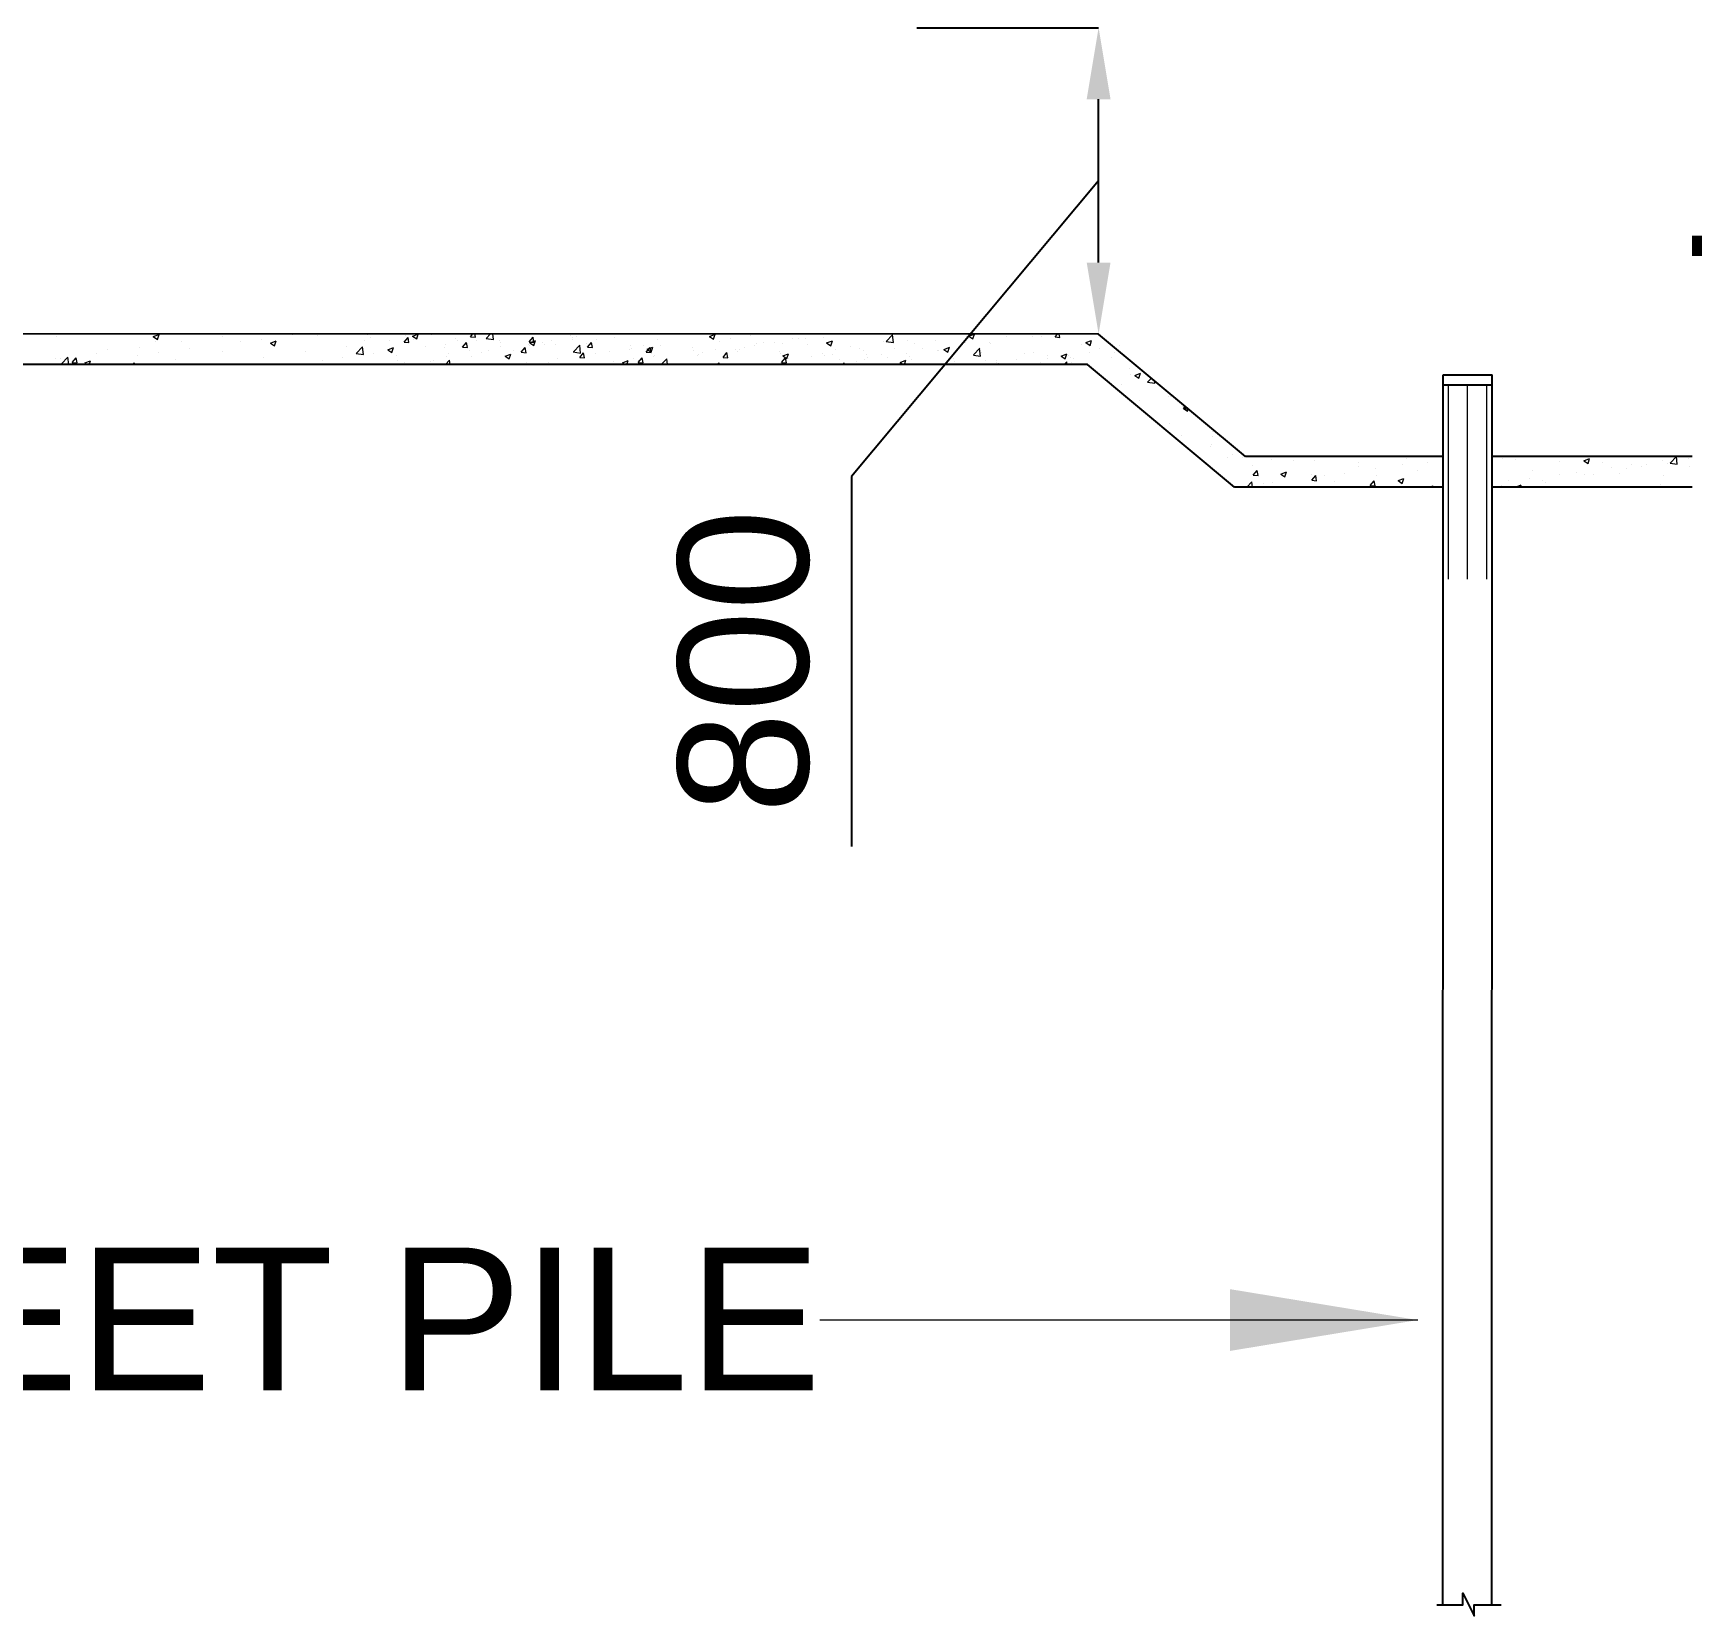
# Model space of a CAD drawing. Extents: x -426260 to 2055400, y -4304674 to -305611.
# Drawn here: x 195178 to 199243, y -1907153 to -1903276 of the extents above; entities that cross this region are included whole.
import ezdxf

# ---------------------------------------------------------------- set-up
doc = ezdxf.new("R2010")
doc.units = 0
doc.header["$LTSCALE"] = 300
doc.header["$MEASUREMENT"] = 0
doc.header["$PDMODE"] = 3
doc.layers.get('DEFPOINTS').update_dxf_attribs({"linetype": 'CONTINUOUS'})
doc.layers.add('Dim', color=7, linetype='CONTINUOUS', lineweight=9)
doc.layers.add('HATCH', color=252, linetype='CONTINUOUS', lineweight=5)
doc.layers.add('LINE', color=7, linetype='CONTINUOUS')
doc.layers.add('TEXT', color=10, linetype='CONTINUOUS')
doc.styles.add('Arial', font='arial.ttf')
doc.styles.add('DIM', font='isocp3.shx')
doc.styles.add('dimText', font='ARIALN.TTF')
doc.dimstyles.new('dim_150', dxfattribs={"dimtxt": 300, "dimasz": 300, "dimexe": 300, "dimexo": 100, "dimgap": 100, "dimtad": 1, "dimdec": 0, "dimzin": 0, "dimdsep": 46, "dimtxsty": 'DIM', "dimcen": 150, "dimclrd": 5, "dimclre": 5, "dimclrt": 7, "dimadec": 0, "dimazin": 0, "dimtfac": 1, "dimtdec": 0, "dimtmove": 0, "dimatfit": 3, "dimfxl": 20, "dimtolj": 1, "dimtzin": 0, "dimarcsym": 0})
doc.dimstyles.new('dim_230', dxfattribs={"dimtxt": 460, "dimasz": 460, "dimexe": 230, "dimexo": 100, "dimgap": 100, "dimtad": 1, "dimdec": 0, "dimzin": 0, "dimdsep": 46, "dimtxsty": 'dimText', "dimcen": 0.09, "dimclrd": 256, "dimclre": 256, "dimclrt": 7, "dimadec": 0, "dimazin": 0, "dimtfac": 1, "dimtdec": 0, "dimtofl": 0, "dimtmove": 0, "dimatfit": 3, "dimfxl": 1, "dimtolj": 1, "dimtzin": 0, "dimlwd": -1, "dimlwe": -1, "dimarcsym": 0})

# ---------------------------------------------------------------- blocks, each defined once
blk = doc.blocks.new('*D1280')
at = {"layer": 'DEFPOINTS', "color": 0, "ltscale": 500, "transparency": 16777216}
for p in [(197344.2, -1903263.2), (197789.5, -1903263.2), (197789.5, -1904013.4)]:
    blk.add_point(p, dxfattribs=at)
at = {"layer": 'Dim', "color": 5, "lineweight": -2, "ltscale": 500, "transparency": 16777216}
for p, q in [((197344.2, -1903263.2), (197789.5, -1903263.2)), ((197789.5, -1903838.4), (197789.5, -1903438.2)), ((197789.5, -1903638.3), (197183.8, -1904362.2)), ((197183.8, -1904362.2), (197183.8, -1905268.6))]:
    blk.add_line(p, q, dxfattribs=at)
at = {"layer": 'Dim', "color": 5, "ltscale": 500, "transparency": 16777216}
for points in [[(197760.3, -1903438.2), (197818.7, -1903438.2), (197789.5, -1903263.2)], [(197760.3, -1903838.4), (197818.7, -1903838.4), (197789.5, -1904013.4)]]:
    blk.add_solid(points, dxfattribs=at)
at = {"layer": 'Dim', "color": 7, "ltscale": 500, "transparency": 16777216, "insert": (196920.5, -1904815.4), "char_height": 320, "attachment_point": 5, "rotation": 90, "style": 'Arial'}
blk.add_mtext('\\A1;800', dxfattribs=at)

msp = doc.modelspace()

# ---------------------------------------------------------------- hatches: boundary and pattern name
at = {"layer": 'HATCH', "ltscale": 10}
h = msp.add_hatch(dxfattribs=at)
h.set_pattern_fill('ANSI31', color=256, scale=375, angle=45, style=0)
h.set_pattern_definition([(90, (134006.4, -1894914.355), (-46.875, 7e-15), [])])
h.paths.add_polyline_path([(198752.9, -1904613.9), (198708.7, -1904613.9), (198708.7, -1904600.4), (198680.6, -1904626.4), (198680.6, -1904613.9), (198632.9, -1904613.9), (198632.9, -1904140.2), (198752.9, -1904140.2)])

# ---------------------------------------------------------------- linework, layer by layer
at = {"layer": 'Dim', "color": 8}
for p, q in [((195235.4, -1904019.7, 0), (195235.4, -1904019.7, 0)), ((195472.8, -1904019.8, 0), (195486.9, -1904014.4, 0)), ((195472.8, -1904019.8, 0), (195482.8, -1904026.5, 0)), ((195478.2, -1904032.4, 0), (195478.2, -1904032.4, 0)), ((195482.8, -1904026.5, 0), (195486.8, -1904014.4, 0)), ((195540.9, -1904032.4, 0), (195540.9, -1904032.4, 0)), ((195641.9, -1904019.6, 0), (195641.9, -1904019.6, 0)), ((195687.1, -1904032.2, 0), (195687.1, -1904032.2, 0)), ((195737.1, -1904025.7, 0), (195737.1, -1904025.7, 0)), ((195759.4, -1904036.2, 0), (195759.4, -1904036.2, 0)), ((195760.3, -1904035.8, 0), (195774.3, -1904030.4, 0)), ((195760.3, -1904035.8, 0), (195770.2, -1904042.5, 0)), ((195770.2, -1904042.5, 0), (195774.3, -1904030.4, 0)), ((195812.9, -1904015.7, 0), (195812.9, -1904015.7, 0)), ((195876, -1904016.2, 0), (195876, -1904016.2, 0)), ((195989.4, -1904030.3, 0), (195989.4, -1904030.3, 0)), ((195997.9, -1904015.8, 0), (195997.9, -1904015.8, 0)), ((196000.8, -1904015, 0), (196000.8, -1904015, 0)), ((196004.5, -1904021.4, 0), (196004.5, -1904021.4, 0)), ((196050.9, -1904029.3, 0), (196050.9, -1904029.3, 0)), ((196087.4, -1904033.1, 0), (196097.1, -1904021.6, 0)), ((196087.4, -1904033.1, 0), (196099.4, -1904034.1, 0)), ((196090.4, -1904017.5, 0), (196090.4, -1904017.5, 0)), ((196099.4, -1904034.1, 0), (196097.1, -1904021.6, 0)), ((196107.5, -1904019.5, 0), (196107.5, -1904019.5, 0)), ((196108.3, -1904018.9, 0), (196122.3, -1904013.5, 0)), ((196108.3, -1904018.9, 0), (196118.3, -1904025.6, 0)), ((196111.2, -1904025.9, 0), (196111.2, -1904025.9, 0)), ((196118.3, -1904025.6, 0), (196122.3, -1904013.5, 0)), ((196153.6, -1904015.3, 0), (196153.6, -1904015.3, 0)), ((196188.8, -1904038.1, 0), (196188.8, -1904038.1, 0)), ((196214.3, -1904024, 0), (196214.3, -1904024, 0)), ((196218, -1904030.4, 0), (196218, -1904030.4, 0)), ((196230.9, -1904045.6, 0), (196240.5, -1904034.1, 0)), ((196242.8, -1904046.7, 0), (196240.5, -1904034.1, 0)), ((196250.3, -1904020.4, 0), (196256.3, -1904013.3, 0)), ((196250.3, -1904020.4, 0), (196262.3, -1904021.4, 0)), ((196262.3, -1904021.4, 0), (196260.8, -1904013.3, 0)), ((196264.5, -1904028.2, 0), (196264.5, -1904028.2, 0)), ((196288.8, -1904024.1, 0), (196299.2, -1904013.3, 0)), ((196288.8, -1904024.2, 0), (196306.6, -1904026.9, 0)), ((196302.3, -1904026.1, 0), (196302.3, -1904026.1, 0)), ((196306.6, -1904026.9, 0), (196305, -1904013.3, 0)), ((196321, -1904028.5, 0), (196321, -1904028.5, 0)), ((196324.8, -1904034.9, 0), (196324.8, -1904034.9, 0)), ((196392.9, -1904038.4, 0), (196392.9, -1904038.4, 0)), ((196393.8, -1904032.9, 0), (196403.4, -1904021.4, 0)), ((196393.8, -1904032.9, 0), (196405.7, -1904033.9, 0)), ((196395.8, -1904034.9, 0), (196409.8, -1904029.6, 0)), ((196395.8, -1904034.9, 0), (196405.7, -1904041.6, 0)), ((196405.7, -1904034, 0), (196403.4, -1904021.4, 0)), ((196405.7, -1904041.6, 0), (196409.8, -1904029.6, 0)), ((196427.8, -1904033, 0), (196427.8, -1904033, 0)), ((196449.5, -1904028.3, 0), (196449.5, -1904028.3, 0)), ((196496.1, -1904017, 0), (196496.1, -1904017, 0)), ((196499.5, -1904027.2, 0), (196499.5, -1904027.2, 0)), ((196499.6, -1904021.7, 0), (196499.6, -1904021.7, 0)), ((196509.6, -1904018.3, 0), (196509.6, -1904018.3, 0)), ((196534.6, -1904037.5, 0), (196534.6, -1904037.5, 0)), ((196537.2, -1904045.5, 0), (196546.9, -1904034, 0)), ((196549.2, -1904046.5, 0), (196546.9, -1904034, 0)), ((196559.8, -1904027.1, 0), (196559.8, -1904027.1, 0)), ((196602.9, -1904021.6, 0), (196602.9, -1904021.6, 0)), ((196709.7, -1904026.1, 0), (196709.7, -1904026.1, 0)), ((196835.6, -1904019.3, 0), (196849.6, -1904014, 0)), ((196835.6, -1904019.3, 0), (196845.5, -1904026.1, 0)), ((196835.8, -1904022.2, 0), (196835.8, -1904022.2, 0)), ((196845.5, -1904026.1, 0), (196849.6, -1904014, 0)), ((196861.4, -1904030.6, 0), (196861.4, -1904030.6, 0)), ((196887.5, -1904024, 0), (196887.5, -1904024, 0)), ((196937.5, -1904017.5, 0), (196937.5, -1904017.5, 0)), ((196952.3, -1904037.8, 0), (196952.3, -1904037.8, 0)), ((196968.2, -1904035.1, 0), (196968.2, -1904035.1, 0)), ((196996.2, -1904034.2, 0), (196996.2, -1904034.2, 0)), ((197013.8, -1904036.8, 0), (197013.8, -1904036.8, 0)), ((197038.9, -1904025.4, 0), (197038.9, -1904025.4, 0)), ((197053.3, -1904025, 0), (197053.3, -1904025, 0)), ((197071.9, -1904024.3, 0), (197071.9, -1904024.3, 0)), ((197116.5, -1904022.8, 0), (197116.5, -1904022.8, 0)), ((197123, -1904035.4, 0), (197137, -1904030, 0)), ((197123, -1904035.4, 0), (197133, -1904042.1, 0)), ((197133, -1904042.1, 0), (197137, -1904030, 0)), ((197262.1, -1904032.1, 0), (197262.1, -1904032.1, 0)), ((197269, -1904031.8, 0), (197286.8, -1904034.5, 0)), ((197269.1, -1904031.7, 0), (197284.7, -1904015.4, 0)), ((197286.8, -1904034.5, 0), (197284.6, -1904015.5, 0)), ((197320.1, -1904029.2, 0), (197320.1, -1904029.2, 0)), ((197339.1, -1904036.5, 0), (197339.1, -1904036.5, 0)), ((197389.2, -1904029.9, 0), (197389.2, -1904029.9, 0)), ((197462.3, -1904034.7, 0), (197462.3, -1904034.7, 0)), ((197464.9, -1904020, 0), (197464.9, -1904020, 0)), ((197471.1, -1904018.5, 0), (197484.4, -1904013.4, 0)), ((197471.1, -1904018.5, 0), (197481, -1904025.2, 0)), ((197481, -1904025.2, 0), (197485, -1904013.4, 0)), ((197522.7, -1904034.7, 0), (197522.7, -1904034.7, 0)), ((197523.6, -1904036.8, 0), (197523.6, -1904036.8, 0)), ((197565, -1904020.6, 0), (197565, -1904020.6, 0)), ((197626.6, -1904019.7, 0), (197626.6, -1904019.7, 0)), ((197649.9, -1904020.1, 0), (197649.9, -1904020.1, 0)), ((197682.7, -1904020.7, 0), (197688.8, -1904013.4, 0)), ((197682.7, -1904020.7, 0), (197694.6, -1904021.7, 0)), ((197694.6, -1904021.7, 0), (197693.1, -1904013.4, 0)), ((197699.9, -1904013.5, 0), (197699.9, -1904013.5, 0)), ((197746.4, -1904039.2, 0), (197746.4, -1904039.2, 0)), ((197758.5, -1904034.5, 0), (197772.5, -1904029.1, 0)), ((197758.5, -1904034.5, 0), (197768.5, -1904041.2, 0)), ((197768.5, -1904041.2, 0), (197772.5, -1904029.1, 0)), ((195233.3, -1904074.3, 0), (195233.3, -1904074.3, 0)), ((195244.9, -1904072.4, 0), (195244.9, -1904072.4, 0)), ((195248.1, -1904086.5, 0), (195263.7, -1904070.2, 0)), ((195265.7, -1904088.3, 0), (195263.6, -1904070.3, 0)), ((195273.9, -1904082.9, 0), (195283.5, -1904071.4, 0)), ((195285.9, -1904084, 0), (195283.5, -1904071.5, 0)), ((195304.8, -1904084.3, 0), (195318.8, -1904078.9, 0)), ((195315.7, -1904088.3, 0), (195318.8, -1904078.9, 0)), ((195334.3, -1904061.5, 0), (195334.3, -1904061.5, 0)), ((195361.5, -1904052.4, 0), (195361.5, -1904052.4, 0)), ((195434.9, -1904065.4, 0), (195434.9, -1904065.4, 0)), ((195438.2, -1904046.5, 0), (195438.2, -1904046.5, 0)), ((195485, -1904058.8, 0), (195485, -1904058.8, 0)), ((195526.1, -1904076.3, 0), (195526.1, -1904076.3, 0)), ((195560.8, -1904048.9, 0), (195560.8, -1904048.9, 0)), ((195642.7, -1904056.3, 0), (195642.7, -1904056.3, 0)), ((195743.3, -1904071.2, 0), (195743.3, -1904071.2, 0)), ((195846, -1904057.1, 0), (195846, -1904057.1, 0)), ((195886.6, -1904077.9, 0), (195886.6, -1904077.9, 0)), ((195936.6, -1904071.3, 0), (195936.6, -1904071.3, 0)), ((195947, -1904044.3, 0), (195947, -1904044.3, 0)), ((195969.8, -1904061.1, 0), (195987.6, -1904063.8, 0)), ((195969.9, -1904061, 0), (195985.5, -1904044.7, 0)), ((195987.6, -1904063.8, 0), (195985.4, -1904044.8, 0)), ((196012.4, -1904061.4, 0), (196012.4, -1904061.4, 0)), ((196047.7, -1904051.8, 0), (196061.7, -1904046.4, 0)), ((196047.7, -1904051.8, 0), (196057.6, -1904058.5, 0)), ((196057.6, -1904058.5, 0), (196061.7, -1904046.4, 0)), ((196069, -1904066.2, 0), (196069, -1904066.2, 0)), ((196071.1, -1904078.2, 0), (196071.1, -1904078.2, 0)), ((196138.7, -1904044.7, 0), (196138.7, -1904044.7, 0)), ((196159.7, -1904078.4, 0), (196159.7, -1904078.4, 0)), ((196185.7, -1904046.2, 0), (196185.7, -1904046.2, 0)), ((196188.9, -1904088.3, 0), (196198.9, -1904077.8, 0)), ((196191.9, -1904069.1, 0), (196191.9, -1904069.1, 0)), ((196197.4, -1904061.5, 0), (196197.4, -1904061.5, 0)), ((196200.1, -1904088.3, 0), (196198.9, -1904077.9, 0)), ((196230.9, -1904045.6, 0), (196242.8, -1904046.7, 0)), ((196247.4, -1904054.9, 0), (196247.4, -1904054.9, 0)), ((196252.2, -1904069, 0), (196252.2, -1904069, 0)), ((196276.3, -1904058.4, 0), (196276.3, -1904058.4, 0)), ((196294.6, -1904055, 0), (196294.6, -1904055, 0)), ((196323.2, -1904045, 0), (196323.2, -1904045, 0)), ((196335.1, -1904067.8, 0), (196349.1, -1904062.5, 0)), ((196335.1, -1904067.8, 0), (196345.1, -1904074.5, 0)), ((196345.1, -1904074.5, 0), (196349.1, -1904062.5, 0)), ((196356.1, -1904054, 0), (196356.1, -1904054, 0)), ((196374.3, -1904058.2, 0), (196384, -1904046.7, 0)), ((196374.3, -1904058.2, 0), (196386.3, -1904059.2, 0)), ((196386.3, -1904059.2, 0), (196384, -1904046.7, 0)), ((196395.6, -1904042.2, 0), (196395.6, -1904042.2, 0)), ((196431.5, -1904039.4, 0), (196431.5, -1904039.4, 0)), ((196458.8, -1904039.9, 0), (196458.8, -1904039.9, 0)), ((196464, -1904073.9, 0), (196464, -1904073.9, 0)), ((196502.2, -1904057.3, 0), (196520, -1904060, 0)), ((196502.3, -1904057.2, 0), (196517.9, -1904040.9, 0)), ((196520, -1904060, 0), (196517.8, -1904041, 0)), ((196517.8, -1904070.7, 0), (196527.4, -1904059.2, 0)), ((196517.8, -1904070.7, 0), (196529.8, -1904071.8, 0)), ((196529.8, -1904071.8, 0), (196527.4, -1904059.2, 0)), ((196537.2, -1904045.5, 0), (196549.2, -1904046.5, 0)), ((196538.3, -1904043.9, 0), (196538.3, -1904043.9, 0)), ((196557.5, -1904062.3, 0), (196557.5, -1904062.3, 0)), ((196590.3, -1904057.2, 0), (196590.3, -1904057.2, 0)), ((196599.7, -1904079.7, 0), (196599.7, -1904079.7, 0)), ((196622.6, -1904083.9, 0), (196636.6, -1904078.5, 0)), ((196633.3, -1904088.3, 0), (196636.6, -1904078.5, 0)), ((196640.4, -1904050.6, 0), (196640.4, -1904050.6, 0)), ((196641.3, -1904042, 0), (196641.3, -1904042, 0)), ((196645.1, -1904048.4, 0), (196645.1, -1904048.4, 0)), ((196649, -1904074, 0), (196649, -1904074, 0)), ((196661.2, -1904078.7, 0), (196661.2, -1904078.7, 0)), ((196661.3, -1904083.3, 0), (196670.9, -1904071.8, 0)), ((196673.2, -1904084.3, 0), (196670.9, -1904071.8, 0)), ((196674.1, -1904042.2, 0), (196674.1, -1904042.2, 0)), ((196680.7, -1904058, 0), (196690.3, -1904046.5, 0)), ((196680.7, -1904058, 0), (196692.6, -1904059.1, 0)), ((196683.2, -1904050.9, 0), (196697.2, -1904045.6, 0)), ((196683.2, -1904050.9, 0), (196693.1, -1904057.7, 0)), ((196692.6, -1904059.1, 0), (196690.3, -1904046.5, 0)), ((196693.1, -1904057.7, 0), (196697.2, -1904045.6, 0)), ((196699.1, -1904067.4, 0), (196699.1, -1904067.4, 0)), ((196700.7, -1904066.9, 0), (196700.7, -1904066.9, 0)), ((196716.1, -1904040.7, 0), (196716.1, -1904040.7, 0)), ((196717.7, -1904088.3, 0), (196731.3, -1904074, 0)), ((196732.9, -1904088.3, 0), (196731.2, -1904074.1, 0)), ((196793.1, -1904046.5, 0), (196793.1, -1904046.5, 0)), ((196796.8, -1904052.9, 0), (196796.8, -1904052.9, 0)), ((196805.6, -1904065.4, 0), (196805.6, -1904065.4, 0)), ((196808.9, -1904064.6, 0), (196808.9, -1904064.6, 0)), ((196819.8, -1904057.5, 0), (196819.8, -1904057.5, 0)), ((196849.6, -1904051.9, 0), (196849.6, -1904051.9, 0)), ((196869.1, -1904070.6, 0), (196878.8, -1904059.1, 0)), ((196869.1, -1904070.6, 0), (196881.1, -1904071.6, 0)), ((196881.1, -1904071.6, 0), (196878.8, -1904059.1, 0)), ((196899.9, -1904051, 0), (196899.9, -1904051, 0)), ((196903.6, -1904057.4, 0), (196903.6, -1904057.4, 0)), ((196909.9, -1904051.8, 0), (196909.9, -1904051.8, 0)), ((196922.2, -1904045.4, 0), (196922.2, -1904045.4, 0)), ((196946.1, -1904040.8, 0), (196946.1, -1904040.8, 0)), ((197006.6, -1904055.6, 0), (197006.6, -1904055.6, 0)), ((197010.4, -1904062, 0), (197010.4, -1904062, 0)), ((197012.6, -1904083.1, 0), (197022.2, -1904071.6, 0)), ((197015.6, -1904067, 0), (197029.6, -1904061.6, 0)), ((197015.6, -1904067, 0), (197025.6, -1904073.7, 0)), ((197024.5, -1904084.2, 0), (197022.2, -1904071.6, 0)), ((197025.6, -1904073.7, 0), (197029.6, -1904061.6, 0)), ((197028.8, -1904072.2, 0), (197028.8, -1904072.2, 0)), ((197074.9, -1904039.6, 0), (197074.9, -1904039.6, 0)), ((197086.8, -1904069.3, 0), (197086.8, -1904069.3, 0)), ((197087, -1904069.7, 0), (197087, -1904069.7, 0)), ((197113.4, -1904060.1, 0), (197113.4, -1904060.1, 0)), ((197117.1, -1904066.5, 0), (197117.1, -1904066.5, 0)), ((197137, -1904063.1, 0), (197137, -1904063.1, 0)), ((197145.4, -1904052.2, 0), (197145.4, -1904052.2, 0)), ((197154.8, -1904076.6, 0), (197154.8, -1904076.6, 0)), ((197181.7, -1904044.1, 0), (197181.7, -1904044.1, 0)), ((197195.7, -1904079.9, 0), (197195.7, -1904079.9, 0)), ((197203.4, -1904049.2, 0), (197203.4, -1904049.2, 0)), ((197212.8, -1904053.2, 0), (197212.8, -1904053.2, 0)), ((197215.1, -1904076.5, 0), (197215.1, -1904076.5, 0)), ((197220.2, -1904064.6, 0), (197220.2, -1904064.6, 0)), ((197223.9, -1904071, 0), (197223.9, -1904071, 0)), ((197257.5, -1904062.5, 0), (197257.5, -1904062.5, 0)), ((197271.4, -1904070, 0), (197271.4, -1904070, 0)), ((197288.5, -1904048.6, 0), (197288.5, -1904048.6, 0)), ((197303, -1904083, 0), (197317, -1904077.6, 0)), ((197313.4, -1904088.4, 0), (197317, -1904077.6, 0)), ((197319, -1904061.5, 0), (197319, -1904061.5, 0)), ((197326.9, -1904069.1, 0), (197326.9, -1904069.1, 0)), ((197330.6, -1904075.5, 0), (197330.6, -1904075.5, 0)), ((197358.5, -1904049.7, 0), (197358.5, -1904049.7, 0)), ((197395.2, -1904053.1, 0), (197395.2, -1904053.1, 0)), ((197397.8, -1904053.3, 0), (197397.8, -1904053.3, 0)), ((197410.4, -1904051.4, 0), (197424.5, -1904046, 0)), ((197410.4, -1904051.4, 0), (197420.4, -1904058.1, 0)), ((197420.4, -1904058.1, 0), (197424.4, -1904046, 0)), ((197421.7, -1904047.5, 0), (197421.7, -1904047.5, 0)), ((197433.7, -1904073.6, 0), (197433.7, -1904073.6, 0)), ((197447.8, -1904046.7, 0), (197447.8, -1904046.7, 0)), ((197482.5, -1904064.8, 0), (197498.1, -1904048.5, 0)), ((197482.5, -1904064.9, 0), (197500.3, -1904067.6, 0)), ((197500.3, -1904067.6, 0), (197498, -1904048.6, 0)), ((197502, -1904057.6, 0), (197502, -1904057.6, 0)), ((197513.1, -1904079.2, 0), (197513.1, -1904079.2, 0)), ((197540.5, -1904078.1, 0), (197540.5, -1904078.1, 0)), ((197588.7, -1904075.6, 0), (197588.7, -1904075.6, 0)), ((197608.8, -1904062.2, 0), (197608.8, -1904062.2, 0)), ((197629.7, -1904059.2, 0), (197629.7, -1904059.2, 0)), ((197663.6, -1904074.4, 0), (197663.6, -1904074.4, 0)), ((197664.4, -1904065.7, 0), (197664.4, -1904065.7, 0)), ((197697.9, -1904067.4, 0), (197711.9, -1904062, 0)), ((197697.9, -1904067.4, 0), (197707.8, -1904074.1, 0)), ((197707.8, -1904074.1, 0), (197711.9, -1904062, 0)), ((197715.5, -1904066.7, 0), (197715.5, -1904066.7, 0)), ((197720.3, -1904071.4, 0), (197720.3, -1904071.4, 0)), ((197726.8, -1904072.2, 0), (197726.8, -1904072.2, 0)), ((197767.5, -1904059.4, 0), (197767.5, -1904059.4, 0)), ((197790.7, -1904049, 0), (197790.7, -1904049, 0)), ((197822.3, -1904071.2, 0), (197822.3, -1904071.2, 0)), ((197827.8, -1904059.4, 0), (197827.8, -1904059.4, 0)), ((197840.8, -1904042.4, 0), (197840.8, -1904042.4, 0)), ((197849.4, -1904065.8, 0), (197849.4, -1904065.8, 0)), ((195214.5, -1904085.6, 0), (195214.5, -1904085.6, 0)), ((195248, -1904086.6, 0), (195259, -1904088.3, 0)), ((195273.9, -1904082.9, 0), (195285.9, -1904084, 0)), ((195304.8, -1904084.3, 0), (195310.7, -1904088.3, 0)), ((195308.6, -1904082.1, 0), (195308.6, -1904082.1, 0)), ((195423.4, -1904088.3, 0), (195427, -1904084, 0)), ((195427.8, -1904088.3, 0), (195427, -1904084, 0)), ((195639.5, -1904086.2, 0), (195639.5, -1904086.2, 0)), ((195952.4, -1904086.2, 0), (195952.4, -1904086.2, 0)), ((195995.3, -1904088.1, 0), (195995.3, -1904088.1, 0)), ((196088, -1904084.1, 0), (196088, -1904084.1, 0)), ((196151.2, -1904081.8, 0), (196151.2, -1904081.8, 0)), ((196388.3, -1904083.8, 0), (196388.3, -1904083.8, 0)), ((196440.8, -1904082.3, 0), (196440.8, -1904082.3, 0)), ((196622.6, -1904083.9, 0), (196629.1, -1904088.3, 0)), ((196644, -1904085.4, 0), (196644, -1904085.4, 0)), ((196661.3, -1904083.3, 0), (196673.2, -1904084.3, 0)), ((196856, -1904088.3, 0), (196859.3, -1904084.3, 0)), ((196860.1, -1904088.3, 0), (196859.3, -1904084.3, 0)), ((196960.7, -1904086.4, 0), (196960.7, -1904086.4, 0)), ((197012.6, -1904083.1, 0), (197024.5, -1904084.2, 0)), ((197145.6, -1904086.5, 0), (197145.6, -1904086.5, 0)), ((197162.2, -1904088.3, 0), (197165.7, -1904084.2, 0)), ((197166.4, -1904088.3, 0), (197165.7, -1904084.2, 0)), ((197303, -1904083, 0), (197311, -1904088.4, 0)), ((197437.4, -1904080, 0), (197437.4, -1904080, 0)), ((197538.6, -1904082.2, 0), (197538.6, -1904082.2, 0)), ((197544.2, -1904084.5, 0), (197544.2, -1904084.5, 0)), ((197562.6, -1904087.2, 0), (197562.6, -1904087.2, 0)), ((197624.1, -1904086.2, 0), (197624.1, -1904086.2, 0)), ((197647.2, -1904082.6, 0), (197647.2, -1904082.6, 0)), ((197705.1, -1904088.4, 0), (197711.6, -1904081.6, 0)), ((197712.3, -1904088.4, 0), (197711.5, -1904081.7, 0)), ((197723.1, -1904082.5, 0), (197723.1, -1904082.5, 0)), ((197754, -1904087.1, 0), (197754, -1904087.1, 0)), ((197864.5, -1904098, 0), (197864.5, -1904098, 0)), ((197867.8, -1904111.9, 0), (197867.8, -1904111.9, 0)), ((197877.9, -1904115, 0), (197891.9, -1904109.6, 0)), ((197877.9, -1904115, 0), (197887.8, -1904121.7, 0)), ((197884.9, -1904095.3, 0), (197884.9, -1904095.3, 0)), ((197887.8, -1904121.7, 0), (197891.9, -1904109.6, 0)), ((197846.8, -1904138.1, 0), (197846.8, -1904138.1, 0)), ((197909.4, -1904131, 0), (197918.9, -1904121.2, 0)), ((197909.4, -1904131.1, 0), (197927.1, -1904133.8, 0)), ((197922.6, -1904128.1, 0), (197922.6, -1904128.1, 0)), ((197927.1, -1904133.8, 0), (197926.4, -1904127.5, 0)), ((197863.2, -1904172.5, 0), (197863.5, -1904172.2, 0)), ((197863.6, -1904172.8, 0), (197863.5, -1904172.2, 0)), ((197889.3, -1904177.3, 0), (197889.3, -1904177.3, 0)), ((197961.3, -1904165.3, 0), (197961.3, -1904165.3, 0)), ((197966.3, -1904165.7, 0), (197966.3, -1904165.7, 0)), ((197996.3, -1904190.4, 0), (197996.3, -1904190.4, 0)), ((197997.3, -1904196.2, 0), (198002.1, -1904190.5, 0)), ((197997.3, -1904195.5, 0), (198004.7, -1904192.7, 0)), ((197997.3, -1904195.5, 0), (198007.2, -1904202.2, 0)), ((197997.3, -1904196.2, 0), (198009.3, -1904197.3, 0)), ((198007.2, -1904202.2, 0), (198009.2, -1904196.4, 0)), ((198009.3, -1904197.3, 0), (198009.1, -1904196.4, 0)), ((197963.9, -1904232.2, 0), (197963.9, -1904232.2, 0)), ((197993.7, -1904262.7, 0), (197993.7, -1904262.7, 0)), ((198069.5, -1904252.7, 0), (198069.5, -1904252.7, 0)), ((198069.7, -1904264.6, 0), (198069.7, -1904264.6, 0)), ((198063.9, -1904288.6, 0), (198063.9, -1904288.6, 0)), ((198065.4, -1904283.8, 0), (198065.4, -1904283.8, 0)), ((198106, -1904315.4, 0), (198106, -1904315.4, 0)), ((198117.6, -1904308.5, 0), (198117.6, -1904308.5, 0)), ((198143.2, -1904315, 0), (198143.2, -1904315, 0)), ((198212.8, -1904319.9, 0), (198212.8, -1904319.9, 0)), ((198266.6, -1904323.5, 0), (198266.6, -1904323.5, 0)), ((198543.9, -1904318.4, 0), (198543.9, -1904318.4, 0)), ((198778.4, -1904319.1, 0), (198778.4, -1904319.1, 0)), ((198811.2, -1904320.1, 0), (198811.2, -1904320.1, 0)), ((198978.9, -1904324.1, 0), (198992.9, -1904318.7, 0)), ((198988.9, -1904330.8, 0), (198992.9, -1904318.7, 0)), ((199172.3, -1904323.4, 0), (199172.3, -1904323.4, 0)), ((199190.1, -1904329.6, 0), (199205.4, -1904313.7, 0)), ((199207.8, -1904332.4, 0), (199205.7, -1904313.7, 0)), ((199235.5, -1904317.6, 0), (199235.5, -1904317.6, 0)), ((198165.6, -1904336.3, 0), (198165.6, -1904336.3, 0)), ((198168.5, -1904359.2, 0), (198178.2, -1904347.7, 0)), ((198168.5, -1904359.2, 0), (198180.5, -1904360.3, 0)), ((198180.5, -1904360.3, 0), (198178.2, -1904347.7, 0)), ((198236, -1904356.6, 0), (198250, -1904351.2, 0)), ((198236, -1904356.6, 0), (198246, -1904363.3, 0)), ((198246, -1904363.3, 0), (198250, -1904351.2, 0)), ((198310.6, -1904358.5, 0), (198310.6, -1904358.5, 0)), ((198312, -1904371.8, 0), (198321.6, -1904360.3, 0)), ((198319.6, -1904324.5, 0), (198319.6, -1904324.5, 0)), ((198323.9, -1904372.8, 0), (198321.6, -1904360.3, 0)), ((198342.7, -1904360.7, 0), (198342.7, -1904360.7, 0)), ((198392.8, -1904354.1, 0), (198392.8, -1904354.1, 0)), ((198426.3, -1904329, 0), (198426.3, -1904329, 0)), ((198427.2, -1904338.4, 0), (198427.2, -1904338.4, 0)), ((198468.5, -1904344.1, 0), (198468.5, -1904344.1, 0)), ((198470.8, -1904361, 0), (198470.8, -1904361, 0)), ((198533.1, -1904333.5, 0), (198533.1, -1904333.5, 0)), ((198571.8, -1904348.2, 0), (198571.8, -1904348.2, 0)), ((198594.8, -1904327.5, 0), (198594.8, -1904327.5, 0)), ((198853.4, -1904347, 0), (198853.4, -1904347, 0)), ((198918, -1904324.7, 0), (198918, -1904324.7, 0)), ((198920.1, -1904356.6, 0), (198920.1, -1904356.6, 0)), ((198960.1, -1904351.5, 0), (198960.1, -1904351.5, 0)), ((198978.9, -1904324.1, 0), (198988.9, -1904330.8, 0)), ((198980.8, -1904357.9, 0), (198980.8, -1904357.9, 0)), ((199002.2, -1904357.7, 0), (199002.2, -1904357.7, 0)), ((199024.7, -1904329.2, 0), (199024.7, -1904329.2, 0)), ((199046.5, -1904340, 0), (199046.5, -1904340, 0)), ((199066.9, -1904356, 0), (199066.9, -1904356, 0)), ((199083.5, -1904343.8, 0), (199083.5, -1904343.8, 0)), ((199096.5, -1904333.4, 0), (199096.5, -1904333.4, 0)), ((199118.8, -1904337.7, 0), (199118.8, -1904337.7, 0)), ((199131.5, -1904333.7, 0), (199131.5, -1904333.7, 0)), ((199173.7, -1904360.5, 0), (199173.7, -1904360.5, 0)), ((199184.5, -1904331, 0), (199184.5, -1904331, 0)), ((199190.1, -1904329.7, 0), (199207.8, -1904332.4, 0)), ((199238.3, -1904338.2, 0), (199238.3, -1904338.2, 0)), ((198140.6, -1904387.3, 0), (198140.6, -1904387.3, 0)), ((198152.7, -1904388.5, 0), (198165, -1904375.8, 0)), ((198166.4, -1904388.5, 0), (198164.9, -1904375.9, 0)), ((198194, -1904378.5, 0), (198194, -1904378.5, 0)), ((198216.4, -1904377.3, 0), (198216.4, -1904377.3, 0)), ((198312, -1904371.8, 0), (198323.9, -1904372.8, 0)), ((198368.1, -1904375.1, 0), (198368.1, -1904375.1, 0)), ((198455.4, -1904384.3, 0), (198465.1, -1904372.8, 0)), ((198455.4, -1904384.3, 0), (198467.4, -1904385.4, 0)), ((198467.4, -1904385.4, 0), (198465.1, -1904372.8, 0)), ((198523.5, -1904372.6, 0), (198537.5, -1904367.2, 0)), ((198523.5, -1904372.6, 0), (198533.4, -1904379.3, 0)), ((198533.4, -1904379.3, 0), (198537.5, -1904367.2, 0)), ((198605.9, -1904388.5, 0), (198608.5, -1904385.4, 0)), ((198609.1, -1904388.5, 0), (198608.5, -1904385.4, 0)), ((198775.9, -1904385.7, 0), (198775.9, -1904385.7, 0)), ((198794.3, -1904373.2, 0), (198794.3, -1904373.2, 0)), ((198811.1, -1904388.6, 0), (198824.9, -1904383.2, 0)), ((198823.1, -1904388.6, 0), (198824.9, -1904383.2, 0)), ((198844.4, -1904366.6, 0), (198844.4, -1904366.6, 0)), ((198876.9, -1904372.9, 0), (198876.9, -1904372.9, 0)), ((198885.5, -1904377.7, 0), (198885.5, -1904377.7, 0)), ((199166.7, -1904381.6, 0), (199166.7, -1904381.6, 0))]:
    msp.add_line(p, q, dxfattribs=at)
at = {"layer": 'LINE', "ltscale": 500}
for p, q in [((197789.5, -1904013.4, 0), (192993.2, -1904013.2, 0)), ((198149.7, -1904313.5, 0), (197789.5, -1904013.4, 0)), ((198633.8, -1904313.6, 0), (198149.7, -1904313.5, 0))]:
    msp.add_line(p, q, dxfattribs=at)
at = {"layer": 'LINE'}
for p, q in [((198633.2, -1907126.6, 0), (198633.8, -1904113.2, 0)), ((198753.2, -1907126.6, 0), (198753.8, -1904113.2, 0))]:
    msp.add_line(p, q, dxfattribs=at)
at = {"layer": 'LINE', "ltscale": 500, "elevation": 0}
for points in [[(198633.8, -1904388.6), (198122.5, -1904388.5), (197762.3, -1904088.4), (192993.2, -1904088.2), (186254.5, -1904088.2), (185907.6, -1903972.5), (183626.4, -1903338.2), (183168.5, -1903338.2), (182137.3, -1903338.2), (181987.3, -1903188.2), (175818.5, -1903188.2), (174168.5, -1903188), (173718.5, -1903188), (170632.3, -1904088.2), (161427.6, -1904088.2), (161027.6, -1904448.9), (160508.8, -1904448.9)], [(199243.9, -1904313.6), (198753.8, -1904313.6)], [(199244, -1904388.6), (198753.8, -1904388.6)]]:
    msp.add_lwpolyline(points, dxfattribs=at)
at = {"layer": 'LINE', "ltscale": 500, "const_width": 50, "elevation": 0}
msp.add_lwpolyline([(205223.4, -1903797.6), (199243.8, -1903797.6)], dxfattribs=at)
at = {"layer": 'LINE', "elevation": 0}
for points in [[(198633.8, -1904113.2), (198753.8, -1904113.2)], [(198633.8, -1904138.2), (198753.8, -1904138.2)], [(198618.8, -1907126.6), (198681.8, -1907126.6), (198681.8, -1907098), (198709.8, -1907153.4), (198709.8, -1907126.6), (198776.3, -1907126.6)]]:
    msp.add_lwpolyline(points, dxfattribs=at)

# ---------------------------------------------------------------- texts
at = {"layer": 'TEXT', "insert": (197110.1, -1906428.9, 0), "char_height": 350, "width": 12025.429, "attachment_point": 6, "style": 'Arial'}
msp.add_mtext('6.00m LONG U-SHAPE STEEL SHEET PILE', dxfattribs=at)

# ---------------------------------------------------------------- dimensions: what is measured, and where the dimension line sits
at = {"layer": 'Dim', "ltscale": 500}
dim = msp.add_linear_dim(base=(197789.5, -1903263.2, 0), p1=(197789.5, -1904013.4, 0), p2=(197344.2, -1903263.2, 0), angle=90, text='800', dimstyle='dim_150', override={"dimtxt": 320, "dimasz": 175, "dimexe": 0, "dimexo": 0, "dimtxsty": 'Arial', "dimsah": 1, "dimtmove": 1}, dxfattribs=at)
dim.commit()
dim.dimension.update_dxf_attribs({"geometry": '*D1280', "text_midpoint": (197183.8, -1904462.2, 0), "dimtype": 160})

# ---------------------------------------------------------------- leaders
msp.add_leader([(198571.8, -1906428.9, 0), (197106.6, -1906428.9, 0)], dimstyle='dim_230', dxfattribs=at)

doc.saveas('drawing.dxf')
